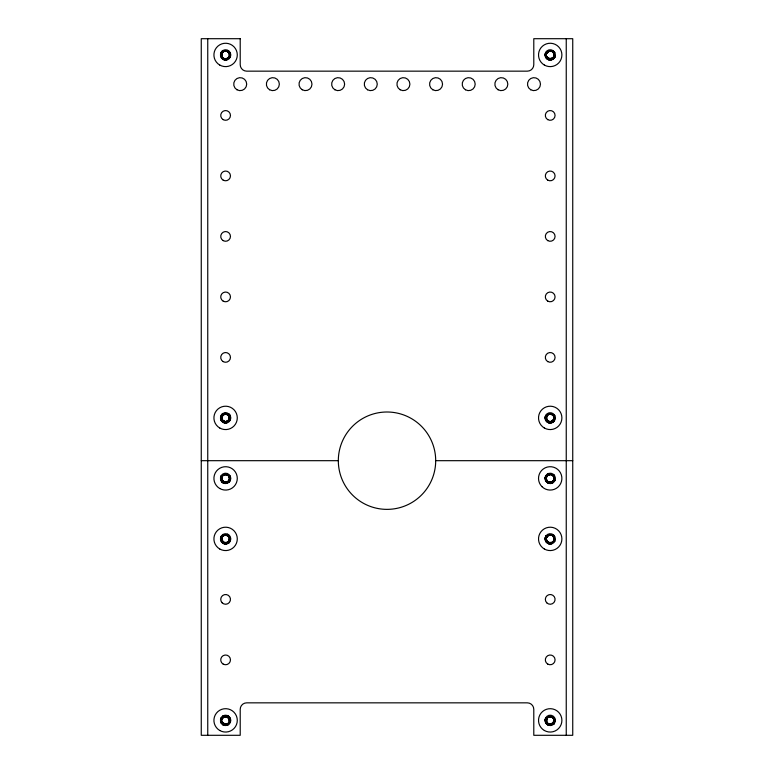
<?xml version="1.0" encoding="UTF-8"?>
<svg xmlns="http://www.w3.org/2000/svg" width="774" height="774" viewBox="0 0 774 774"><rect width="100%" height="100%" fill="white"/><g stroke="black" fill="none" stroke-linecap="round" stroke-linejoin="round"><path stroke-width="1.16" d="M220.59 54.954L221.867 58.273L224.315 59.772A5.012 5.012 0 0 0 226.898 59.772C222.651 61.136 218.829 55.757 221.403 52.197M220.813 419.353L222.39 421.743L224.315 422.739A5.012 5.012 0 0 0 226.898 422.739C222.651 424.104 218.829 418.715 221.403 415.154M220.813 479.841L221.867 481.728L224.315 483.228A5.012 5.012 0 0 0 226.898 483.228C222.651 484.601 218.829 479.212 221.403 475.652M220.59 538.907L221.867 542.226L224.315 543.725A5.012 5.012 0 0 0 226.898 543.725C222.651 545.09 218.829 539.71 221.403 536.15M220.59 720.391L221.422 723.129L224.305 725.209A5.012 5.012 0 0 0 226.898 725.209C222.651 726.573 218.829 721.194 221.403 717.633L221.054 718.262M547.576 59.192L548.911 59.772A5.012 5.012 0 0 0 551.494 59.772C547.257 61.136 543.435 55.757 546.009 52.197M545.196 417.912L546.473 421.24L548.921 422.739A5.012 5.012 0 0 0 551.494 422.739C547.257 424.104 543.435 418.715 546.009 415.154M545.196 478.409L546.473 481.728L548.921 483.228A5.012 5.012 0 0 0 551.494 483.228C547.257 484.601 543.435 479.212 546.009 475.652M545.196 538.907L546.473 542.226L548.921 543.725A5.012 5.012 0 0 0 551.494 543.725C547.257 545.09 543.435 539.71 546.009 536.15M545.196 720.391L546.473 723.709L548.921 725.209A5.012 5.012 0 0 0 551.494 725.209C547.257 726.573 543.435 721.194 546.009 717.633M229.907 56.492L230.042 55.341M229.907 419.45L230.042 418.308M229.907 479.948L230.042 478.806M230.042 539.304L229.481 541.519M230.042 720.788L229.481 723.003M554.513 56.492L554.648 55.341M554.513 419.45L554.648 418.308M554.513 479.948L554.648 478.806M554.648 539.304L554.087 541.519M554.648 720.788L554.087 723.003M227.063 414.061C233.448 416.441 226.676 425.806 222.419 420.485C218.229 415.135 228.369 410.655 229.888 417.167C218.384 403.622 220.677 432.821 229.694 418.163C223.473 402.915 216.11 429.647 229.249 419.789C229.588 403.206 212.221 425.071 228.243 421.037C235.151 406.766 210.944 418.057 226.308 421.936C239.679 412.319 211.902 411.41 224.644 421.888C240.066 419.179 217.088 406.069 222.68 420.785C237.792 426.416 223.792 403.186 221.674 419.092C231.6 430.857 231.813 404.996 221.509 416.625M221.625 477.384C220.087 482.531 228.678 484.572 229.607 479.28C230.875 473.949 222.438 472.44 221.316 477.664C222.39 473.34 228.843 473.291 229.888 477.664C227.701 469.789 216.749 477.955 223.754 482.057C231.242 485.404 231.203 471.347 223.725 474.743C216.381 479.106 228.64 487.107 229.694 478.651C229.994 470.998 217.62 475.197 222.506 481.089C228.562 487.204 233.4 473.088 224.692 474.385C216.943 476.465 225.457 487.272 229.288 480.199C232.548 472.691 218.529 472.856 221.954 480.286C225.582 486.923 234.058 477.152 226.946 474.51M226.946 51.055C237.173 57.769 217.562 63.7 222.322 52.458C231.271 44.892 232.036 64.494 222.525 57.653C216.913 46.672 237.037 51.365 227.159 58.727C215.607 60.507 224.895 43.508 229.888 54.199C223.802 42.667 215.985 62.752 228.088 58.195C235.702 48.617 215.24 49.13 223.26 58.302C234.88 62.588 227.73 43.092 221.635 53.88C221.451 66.08 237.386 53.203 225.389 50.832M554.136 53.764C555.926 58.95 547.16 61.214 546.202 55.815C544.944 50.474 553.371 49.033 554.494 54.199C553.313 48.51 544.064 51.016 546.415 56.502C548.514 62.055 557.154 57.218 553.536 52.526C550.285 47.688 543 54.122 547.411 57.934C551.311 61.872 557.232 54.886 552.713 51.684C548.147 47.92 543.038 56.357 548.485 58.66C553.342 61.146 556.854 52.864 551.688 51.103C546.26 48.791 543.735 58.292 549.588 58.988C554.968 60.033 556.013 51.055 550.537 50.842C544.702 50.165 544.944 59.956 550.74 58.998C556.254 58.505 554.648 49.488 549.298 50.929C543.571 52.022 546.638 61.233 551.872 58.679C557.019 56.637 552.917 48.452 548.205 51.345C543.009 54.025 548.572 61.978 552.868 58.05C557.222 54.635 550.972 47.949 547.266 52.061C543.048 56.105 550.643 62.152 553.642 57.17C557.019 52.119 548.031 48.017 546.105 53.658M221.645 416.818C221.277 428.883 237.463 416.402 225.418 413.8C213.924 417.138 230.294 428.573 229.53 416.702M226.308 534.844C216.565 534.331 224.799 549.018 229.433 540.358C231.765 530.664 215.607 536.44 223.58 542.458C232.819 546.192 229.501 529.368 222.37 536.353C217.31 544.954 234.445 544.122 228.572 536.053M226.308 716.327C209.483 722.423 238.808 729.882 226.888 716.472C222.051 714.625 219.226 722.548 224.121 724.193C228.852 726.293 232.094 718.456 227.266 716.618C209.212 718.785 236.631 732.591 227.624 716.801C210.538 716.221 233.274 733.984 228.572 717.537M550.914 534.844C541.161 534.331 549.405 549.018 554.039 540.358C556.361 530.664 540.213 536.44 548.176 542.458C557.425 546.192 554.107 529.368 546.976 536.353C541.906 544.954 559.051 544.122 553.178 536.053M547.228 717.537C543.242 721.416 550.208 727.405 553.439 722.887C556.806 718.969 550.275 713.618 547.092 717.692C543.938 735.6 565.117 713.347 547.373 717.392C543.203 721.058 549.85 727.396 553.313 723.051C556.854 719.317 550.633 713.618 547.237 717.537C543.029 734.971 565.397 714.605 547.682 717.13M223.405 535.414C214.833 544.964 236.37 544.964 227.798 535.414M553.952 537.224C551.233 530.983 542.4 538.114 547.682 542.119C552.278 545.931 557.396 537.379 551.862 535.134C546.483 532.551 543.6 542.09 549.511 542.932C554.813 544.083 556.1 535.24 550.701 534.815C556.796 535.395 554.058 545.264 548.543 542.632C543.019 540.387 548.137 531.835 552.733 535.647M545.244 54.228L545.399 53.512M545.244 417.196L545.66 415.793M545.244 477.684L545.399 476.978M545.244 538.182L545.399 537.466M545.244 719.665L545.399 718.949M223.241 414.545L222.496 415.222A4.102 4.102 0 0 1 228.707 415.222C222.128 408.866 218.142 423.881 226.869 421.801C234.812 418.473 223.841 408.885 221.316 417.167L222.099 415.638M224.712 474.385C217.233 476.204 224.741 486.894 229.027 480.654C232.8 475.043 221.974 471.337 221.509 478.08C220.929 484.737 232.084 482.879 229.375 476.765C226.743 470.544 217.717 477.558 223.096 481.641C228.427 485.82 232.926 475.236 226.192 474.327C219.197 473.33 221.074 485.192 227.43 482.067C234.803 477.829 222.602 469.673 221.509 478.129C220.967 484.437 231.532 483.169 229.52 477.171M547.886 414.516C541.452 419.315 553.362 426.193 554.3 418.212C554.581 410.152 541.752 415.203 547.411 420.901C553.662 426.193 557.551 412.716 549.443 413.867C542.032 415.425 548.96 426.348 553.536 420.301C558.015 413.451 544.17 411.255 546.299 419.14C548.747 426.31 558.741 418.105 552.181 414.303C544.896 410.694 544.286 424.578 551.852 421.656C558.905 418.183 549.037 409.262 546.105 416.625M554.126 477.171C555.848 481.873 548.195 484.727 546.434 480.015C543.938 474.656 553.497 471.821 554.261 477.752C555.229 482.328 548.021 484.389 546.425 479.996C544.093 474.539 553.236 472.005 554.494 477.664C552.859 470.708 542.274 476.31 547.392 481.38C552.297 486.062 557.783 475.981 551.185 474.404C544.277 472.73 545.08 484.795 551.717 482.212C558.035 479.764 551.252 470.515 547.015 475.807C542.555 481.351 553.816 485.743 554.3 478.651C554.784 471.888 543.522 474.094 546.512 480.17C549.617 486.556 558.402 478.255 552.181 474.791C546.309 471.492 543.464 482.531 550.188 482.492C557.396 482.463 553.536 470.824 547.74 475.11C542.361 479.058 551.069 486.217 553.903 480.17C556.99 473.64 544.78 472.13 546.183 479.222C547.47 485.772 557.648 480.935 553.391 475.807C548.814 470.244 542.235 480.596 549.221 482.376C555.693 484.04 555.703 472.74 549.221 474.404C542.661 475.962 548.06 486.014 552.984 481.418C557.967 476.745 548.418 470.756 546.105 477.123M221.674 416.702C219.642 424.471 233.206 422.42 229.007 415.609M221.674 477.19C219.652 484.959 233.206 482.918 229.007 476.107M554.136 416.702C555.867 421.549 547.895 424.22 546.347 419.305C544.074 413.51 554.387 411.642 554.31 417.863C545.67 433.314 542.738 403.573 554.494 417.167C549.453 406.369 540.175 423.707 551.872 421.646C561.411 414.303 541.761 409.669 547.054 420.524C556.583 427.674 555.945 407.743 546.899 415.474C542.177 425.361 560.241 422.304 552.53 414.516M546.783 476.126C542.468 484.069 557.986 484.011 553.613 476.107M223.076 717.13L225.099 716.298C211.941 723.535 236.602 729.06 227.798 716.898M548.911 716.472C537.088 728.073 564.807 724.628 550.508 716.279C535.473 721.939 561.16 730.288 552.394 716.898M230.12 57.092L230.391 56.386M230.12 420.059L230.391 419.353M230.13 480.519L230.381 479.88M230.052 420.195L230.333 419.527L230.052 420.205M220.909 537.146L221.209 536.479L220.909 537.137M221.509 477.123L222.099 476.136M546.105 537.611L546.705 536.624M546.105 719.094L547.837 717.014M221.848 537.224L224.315 534.989L227.266 535.134M221.848 718.698L224.702 716.366L228.127 717.13M546.454 537.224L547.837 535.531M546.454 718.698L546.744 718.166M549.317 50.92C536.817 59.714 562.34 62.191 551.901 51.19C536.024 51.403 556.554 67.744 553.633 52.671M554.745 541.007L554.378 541.655L554.726 541.045M546.783 52.671C542.448 62.065 559.931 58.94 552.655 51.635M546.783 415.638C543.938 430.808 564.343 414.303 548.514 414.158M222.099 52.671L221.316 54.199L221.664 53.764M222.099 536.624L221.316 538.162L221.645 537.795M222.099 718.108L221.316 719.646L221.645 719.278M222.631 717.537C216.749 729.988 238.556 722.21 226.105 716.298M222.196 51.258L221.693 51.8L222.225 51.229M553.536 724.116L554.039 723.593L553.526 724.116M223.231 51.577C217.571 55.554 226.705 62.897 229.385 56.531C232.161 49.584 219.265 49.255 221.761 56.367C224.237 62.965 233.729 55.66 227.962 51.577C221.654 47.359 218.684 59.917 226.192 58.988C232.887 58.079 228.456 47.533 223.115 51.664C218.045 55.341 225.747 62.5 229.046 57.17C232.771 51.539 221.925 47.901 221.509 54.644C220.929 60.923 231.465 59.762 229.539 53.764M223.241 475.033L222.496 475.71A4.102 4.102 0 0 1 228.707 475.71L226.501 474.385L223.909 474.656M552.026 414.216L549.221 413.916L547.092 415.222A4.102 4.102 0 0 1 553.313 415.222L551.688 414.071M547.818 414.554C540.368 421.878 558.015 425.052 553.613 415.609M552.665 59.298L553.275 58.892L552.617 59.317M552.665 422.256L553.275 421.859L552.617 422.285M552.655 482.753L553.265 482.357L552.617 482.783M229.268 537.04C214.108 527.239 226.018 555.132 229.501 537.591M228.127 535.647C223.541 531.835 218.403 540.378 223.938 542.632C229.452 545.264 232.19 535.395 226.105 534.815M223.705 51.287L224.789 50.91M223.938 535.134L225.099 534.815L224.121 535.057M548.543 535.134L549.704 534.815L548.727 535.057M548.543 716.618L549.105 716.414A4.122 4.112 66.1 0 0 547.092 717.692A4.102 4.102 0 0 1 553.313 717.692L554.494 719.646L554.165 719.278M224.741 50.92L222.496 52.255A4.102 4.102 0 0 1 228.707 52.255C224.75 47.456 218.181 55.37 223.444 58.427C226.917 60.836 231.532 56.096 229.036 52.69M223.889 414.167L224.712 413.887M548.485 414.167L549.317 413.887M549.317 474.385L547.092 475.71A4.102 4.102 0 0 1 553.313 475.71L551.088 474.385M224.131 716.54L227.082 716.54L229.888 719.646L229.559 719.278M548.727 716.54L551.107 716.366L553.313 717.692A4.122 4.112 -49.2 0 0 551.301 716.414L551.872 716.618M201.259 460.685L338.306 460.685M435.694 460.685A48.694 48.694 0 0 0 362.658 418.521A48.694 48.694 0 0 0 362.658 502.848A48.694 48.694 0 0 0 435.694 460.685L572.741 460.685M550.101 716.269L551.688 716.54M222.98 59.192L224.305 59.772M547.576 422.159L548.911 422.739M222.98 422.159L224.305 422.739M547.576 482.657L548.911 483.228M222.98 482.657L224.305 483.228M547.576 543.154L548.911 543.725M222.98 543.154L224.305 543.725M547.576 724.638L548.911 725.209M227.266 716.618L226.695 716.414A4.122 4.112 -49.2 0 1 228.707 717.692A4.102 4.102 0 0 0 222.496 717.692A4.122 4.112 66.1 0 1 224.508 716.414M552.026 51.258L549.221 50.949L547.092 52.255A4.102 4.102 0 0 1 553.313 52.255L551.688 51.103M548.234 59.53L546.028 57.692L545.196 54.954M227.604 534.292L228.253 534.641M553.961 535.569L553.439 535.057L553.99 535.598M554.165 537.795L554.494 538.162L553.71 536.624M229.559 537.795L229.888 538.162L229.104 536.624M229.597 414.874L229.123 414.332L229.607 414.883M554.319 52.071L554.687 52.69L554.319 52.071M554.319 415.038L554.687 415.657L554.319 415.038M553.671 718.166L553.952 718.698M229.356 537.224L226.695 534.931A4.122 4.112 -49.2 0 1 228.707 536.208A4.102 4.102 0 0 0 222.496 536.208A4.122 4.112 66.1 0 1 224.508 534.931M229.065 718.166L229.356 718.698M221.151 420.205L220.871 419.537L221.151 420.195M230.081 52.69L230.362 53.367L230.081 52.7M230.081 476.155L230.362 476.823L230.081 476.155M545.902 540.446L546.328 541.519M545.902 721.929L546.328 723.003M221.722 723.003L221.161 720.788M221.161 55.341L221.296 56.492M221.161 418.308L221.296 419.45M221.161 478.806L221.296 479.948M221.161 539.304L221.296 540.446M220.59 417.912L220.648 418.637M220.59 478.409L220.648 479.135M566.249 38.7L566.249 735.3M207.751 38.7L207.751 735.3M551.301 534.931A4.122 4.112 -49.2 0 1 553.313 536.208A4.102 4.102 0 0 0 547.092 536.208A4.122 4.112 66.1 0 1 549.105 534.931M221.112 52.7L220.842 53.367L221.122 52.69M221.112 476.155L220.842 476.832L221.122 476.155M221.112 536.653L220.842 537.33L221.122 536.643M554.745 57.053L554.378 57.692L554.726 57.092M554.745 480.519L554.358 481.186L554.735 480.519M554.658 57.228L554.281 57.847L554.648 57.237M554.658 480.693L554.271 481.312L554.639 480.722M554.639 57.266L554.252 57.886L554.629 57.276M546.299 535.753L545.883 536.353L546.318 535.724M229.675 481.312L229.172 481.902L229.646 481.341M229.675 541.8L229.201 542.371L229.646 541.839M222.08 51.374L221.596 51.916L222.08 51.365M222.08 414.332L221.596 414.883L222.08 414.332M229.559 481.467L229.075 481.999L229.549 481.467M222.186 414.235L221.693 414.767L222.196 414.225M554.039 58.156L553.536 58.669L554.039 58.156M554.039 421.114L553.536 421.637L554.039 421.124M553.942 723.7L553.381 724.241L553.913 723.738M228.93 542.632L228.349 543.067L228.92 542.632M222.912 716.144L222.332 716.579L222.922 716.144M228.814 542.729L228.224 543.154L228.814 542.729M553.12 59.008L552.491 59.385L553.11 59.008M553.12 421.975L552.491 422.352L553.11 421.975M547.992 473.901L547.363 474.269L547.982 473.901M228.224 724.638L227.537 724.986L228.195 724.658M551.272 483.286L549.105 483.276L551.262 483.286M240.211 38.7L201.259 38.7L201.259 735.3L240.211 735.3L240.211 709.332A6.492 6.492 0 0 1 246.703 702.84L527.297 702.84A6.492 6.492 0 0 1 533.789 709.332L533.789 735.3L572.741 735.3L572.741 38.7L533.789 38.7L533.789 64.668A6.492 6.492 0 0 1 527.297 71.16L246.703 71.16A6.492 6.492 0 0 1 240.211 64.668L240.211 38.7M223.657 724.986L223.018 724.658L223.628 724.967M547.924 59.385L547.305 59.008L547.915 59.385M547.924 422.352L547.305 421.975L547.915 422.352M553.168 50.891L552.559 50.504L553.178 50.9M228.872 716.569L228.282 716.144L228.872 716.579M222.854 543.077L222.283 542.632L222.854 543.067M228.978 716.676L228.407 716.221L228.988 716.676M553.99 475.11L553.468 474.597L553.99 475.11M229.51 414.758L229.007 414.225L229.51 414.767M222.138 482.009L221.654 481.467L222.128 481.999M222.032 481.902L221.538 481.312L222.022 481.902M222.032 542.4L221.558 541.839L222.003 542.371M229.714 415.038L229.259 414.467L229.714 415.038M229.714 717.508L229.259 716.937L229.714 717.508M546.376 723.593L545.951 723.003L546.367 723.593M554.523 536.343L554.107 535.753L554.523 536.353M221.248 722.839L220.938 722.181L221.238 722.839M221.171 722.713L220.88 722.036L221.151 722.674M547.769 301.125A4.867 4.867 0 0 0 555.074 296.906A4.867 4.867 0 0 0 547.769 292.688A4.867 4.867 0 0 0 547.769 301.125M223.164 240.627A4.867 4.867 0 0 0 230.468 236.409A4.867 4.867 0 0 0 223.164 232.2A4.867 4.867 0 0 0 223.164 240.627M432.811 89.765A6.492 6.492 0 0 0 442.544 84.143A6.492 6.492 0 0 0 432.811 78.522A6.492 6.492 0 0 0 432.811 89.765M302.247 89.765A6.492 6.492 0 0 0 311.98 84.143A6.492 6.492 0 0 0 302.247 78.522A6.492 6.492 0 0 0 302.247 89.765M269.604 89.765A6.492 6.492 0 0 0 279.346 84.143A6.492 6.492 0 0 0 269.604 78.522A6.492 6.492 0 0 0 269.604 89.765M400.168 89.765A6.492 6.492 0 0 0 409.901 84.143A6.492 6.492 0 0 0 400.168 78.522A6.492 6.492 0 0 0 400.168 89.765M530.732 89.765A6.492 6.492 0 0 0 540.465 84.143A6.492 6.492 0 0 0 530.732 78.522A6.492 6.492 0 0 0 530.732 89.765M223.164 180.139A4.867 4.867 0 0 0 230.468 175.921A4.867 4.867 0 0 0 223.164 171.702A4.867 4.867 0 0 0 223.164 180.139M547.769 361.622A4.867 4.867 0 0 0 555.074 357.404A4.867 4.867 0 0 0 547.769 353.186A4.867 4.867 0 0 0 547.769 361.622M547.769 119.641A4.867 4.867 0 0 0 555.074 115.423A4.867 4.867 0 0 0 547.769 111.204A4.867 4.867 0 0 0 547.769 119.641M547.769 240.627A4.867 4.867 0 0 0 555.074 236.409A4.867 4.867 0 0 0 547.769 232.2A4.867 4.867 0 0 0 547.769 240.627M223.164 301.125A4.867 4.867 0 0 0 230.468 296.906A4.867 4.867 0 0 0 223.164 292.688A4.867 4.867 0 0 0 223.164 301.125M465.445 89.765A6.492 6.492 0 0 0 475.188 84.143A6.492 6.492 0 0 0 465.445 78.522A6.492 6.492 0 0 0 465.445 89.765M334.881 89.765A6.492 6.492 0 0 0 344.623 84.143A6.492 6.492 0 0 0 334.881 78.522A6.492 6.492 0 0 0 334.881 89.765M236.96 89.765A6.492 6.492 0 0 0 246.703 84.143A6.492 6.492 0 0 0 236.96 78.522A6.492 6.492 0 0 0 236.96 89.765M367.524 89.765A6.492 6.492 0 0 0 377.267 84.143A6.492 6.492 0 0 0 367.524 78.522A6.492 6.492 0 0 0 367.524 89.765M498.088 89.765A6.492 6.492 0 0 0 507.831 84.143A6.492 6.492 0 0 0 498.088 78.522A6.492 6.492 0 0 0 498.088 89.765M223.164 119.641A4.867 4.867 0 0 0 230.468 115.423A4.867 4.867 0 0 0 223.164 111.204A4.867 4.867 0 0 0 223.164 119.641M223.164 361.622A4.867 4.867 0 0 0 230.468 357.404A4.867 4.867 0 0 0 223.164 353.186A4.867 4.867 0 0 0 223.164 361.622M547.769 180.139A4.867 4.867 0 0 0 555.074 175.921A4.867 4.867 0 0 0 547.769 171.702A4.867 4.867 0 0 0 547.769 180.139M546.531 421.569A5.195 5.195 0 0 0 555.219 419.237A5.195 5.195 0 0 0 548.863 412.881A5.195 5.195 0 0 0 546.531 421.569M544.364 428.012A11.687 11.687 0 0 0 561.895 417.892A11.687 11.687 0 0 0 544.364 407.772A11.687 11.687 0 0 0 544.364 428.012M219.758 428.012A11.687 11.687 0 0 0 237.289 417.892A11.687 11.687 0 0 0 219.758 407.772A11.687 11.687 0 0 0 219.758 428.012M219.758 65.055A11.687 11.687 0 0 0 237.289 54.935A11.687 11.687 0 0 0 219.758 44.815A11.687 11.687 0 0 0 219.758 65.055M544.364 65.055A11.687 11.687 0 0 0 561.895 54.935A11.687 11.687 0 0 0 544.364 44.815A11.687 11.687 0 0 0 544.364 65.055M223.009 422.391A5.195 5.195 0 0 0 230.797 417.892A5.195 5.195 0 0 0 223.009 413.403A5.195 5.195 0 0 0 223.009 422.391M546.531 58.601A5.195 5.195 0 0 0 555.219 56.27A5.195 5.195 0 0 0 548.863 49.913A5.195 5.195 0 0 0 546.531 58.601M223.009 59.424A5.195 5.195 0 0 0 230.797 54.935A5.195 5.195 0 0 0 223.009 50.436A5.195 5.195 0 0 0 223.009 59.424M223.164 664.092A4.867 4.867 0 0 0 230.468 659.874A4.867 4.867 0 0 0 223.164 655.655A4.867 4.867 0 0 0 223.164 664.092M546.763 602.82A4.867 4.867 0 0 0 554.91 600.643A4.867 4.867 0 0 0 548.95 594.674A4.867 4.867 0 0 0 546.763 602.82M222.157 602.82A4.867 4.867 0 0 0 230.304 600.643A4.867 4.867 0 0 0 224.344 594.674A4.867 4.867 0 0 0 222.157 602.82M547.769 664.092A4.867 4.867 0 0 0 555.074 659.874A4.867 4.867 0 0 0 547.769 655.655A4.867 4.867 0 0 0 547.769 664.092M223.009 724.87A5.195 5.195 0 0 0 230.797 720.371A5.195 5.195 0 0 0 223.009 715.873A5.195 5.195 0 0 0 223.009 724.87M219.758 730.492A11.687 11.687 0 0 0 237.289 720.371A11.687 11.687 0 0 0 219.758 710.251A11.687 11.687 0 0 0 219.758 730.492M544.364 730.492A11.687 11.687 0 0 0 561.895 720.371A11.687 11.687 0 0 0 544.364 710.251A11.687 11.687 0 0 0 544.364 730.492M541.945 486.653A11.687 11.687 0 0 0 561.489 481.418A11.687 11.687 0 0 0 547.179 467.099A11.687 11.687 0 0 0 541.945 486.653M219.758 488.51A11.687 11.687 0 0 0 237.289 478.39A11.687 11.687 0 0 0 219.758 468.27A11.687 11.687 0 0 0 219.758 488.51M219.758 549.008A11.687 11.687 0 0 0 237.289 538.888A11.687 11.687 0 0 0 219.758 528.768A11.687 11.687 0 0 0 219.758 549.008M544.364 549.008A11.687 11.687 0 0 0 561.895 538.888A11.687 11.687 0 0 0 544.364 528.768A11.687 11.687 0 0 0 544.364 549.008M546.531 724.038A5.195 5.195 0 0 0 555.219 721.716A5.195 5.195 0 0 0 548.863 715.35A5.195 5.195 0 0 0 546.531 724.038M547.605 543.387A5.195 5.195 0 0 0 555.403 538.888A5.195 5.195 0 0 0 547.605 534.389A5.195 5.195 0 0 0 547.605 543.387M546.531 482.067A5.195 5.195 0 0 0 555.219 479.735A5.195 5.195 0 0 0 548.863 473.378A5.195 5.195 0 0 0 546.531 482.067M223.009 543.387A5.195 5.195 0 0 0 230.797 538.888A5.195 5.195 0 0 0 223.009 534.389A5.195 5.195 0 0 0 223.009 543.387M223.009 482.889A5.195 5.195 0 0 0 230.797 478.39A5.195 5.195 0 0 0 223.009 473.891A5.195 5.195 0 0 0 223.009 482.889"/></g></svg>
